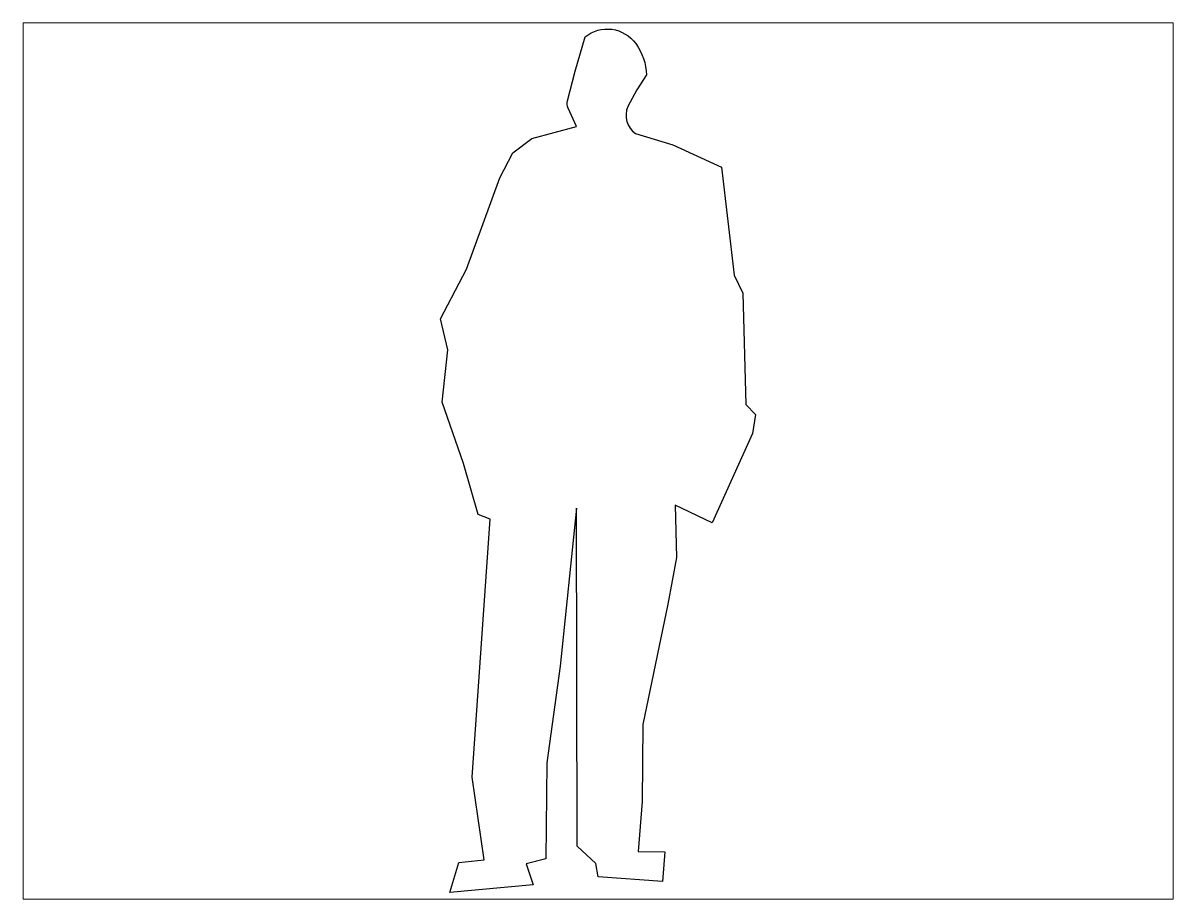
# Paper-space layout 'Layout1' of a CAD drawing. Header units: millimetres. Extents: x 1.05 to 9.45, y 0.8 to 7.2.
# The model-space entities are those that its viewports show. They can reach past a viewport. Long polylines and large blocks are cut down to what shows.
import ezdxf

# ---------------------------------------------------------------- set-up
doc = ezdxf.new("R2010")
doc.units = ezdxf.units.MM
doc.header["$MEASUREMENT"] = 0

# ---------------------------------------------------------------- blocks, each defined once
blk = doc.blocks.new('SYMBOL_Figure_10_2D')
at = {"color": 0, "linetype": 'ByBlock'}
blk.add_lwpolyline([(218.9, 1681.6), (199.7, 1646.2, 0.339818), (215.9, 1589), (295, 1565.1), (398.3, 1518.2), (425.1, 1289.8), (442.9, 1251.7), (449.6, 1015.8), (470.1, 994.9), (463.6, 954.4), (378.2, 766), (299.8, 802.9), (302.6, 692.1), (284.4, 593.5), (231.9, 339), (230.1, 176.4), (222, 70.5), (278.3, 70), (273.1, 7.2), (136.9, 16.9), (132.2, 44.9), (92.8, 81.7), (91.7, 796.6), (56.7, 462.7), (28.5, 258.2), (26.4, 54.9), (-15, 44.1), (0, 0), (-176.5, -16.6), (-157.7, 47.3), (-103.6, 53.1), (-128.9, 227.6), (-91.4, 773.5), (-116.8, 783.5), (-147.6, 891.5), (-192.7, 1021.3), (-180.7, 1131.4), (-196.3, 1197.1), (-141.3, 1302.5), (-70.5, 1495.4), (-43.5, 1548.4), (-3, 1579), (91.1, 1604.3), (73.6, 1643, -0.172678), (72.2, 1658.6), (88.7, 1721.3), (109.8, 1793.8, -0.432548), (216.7, 1779.4, -0.1429), (239.8, 1713.3)], format="xyb", close=True, dxfattribs=at)

msp = doc.modelspace()

# ---------------------------------------------------------------- block references
msp.add_blockref('SYMBOL_Figure_10_2D', (0, 0))

psp = doc.layouts.get("Layout1")

# ---------------------------------------------------------------- viewports
at = {"layer": '0'}
psp.add_viewport(center=(5.25, 4), size=(8.4, 6.4), view_center_point=(136.8867, 896.5276), view_height=1853.100206, dxfattribs=at)

doc.saveas('drawing.dxf')
